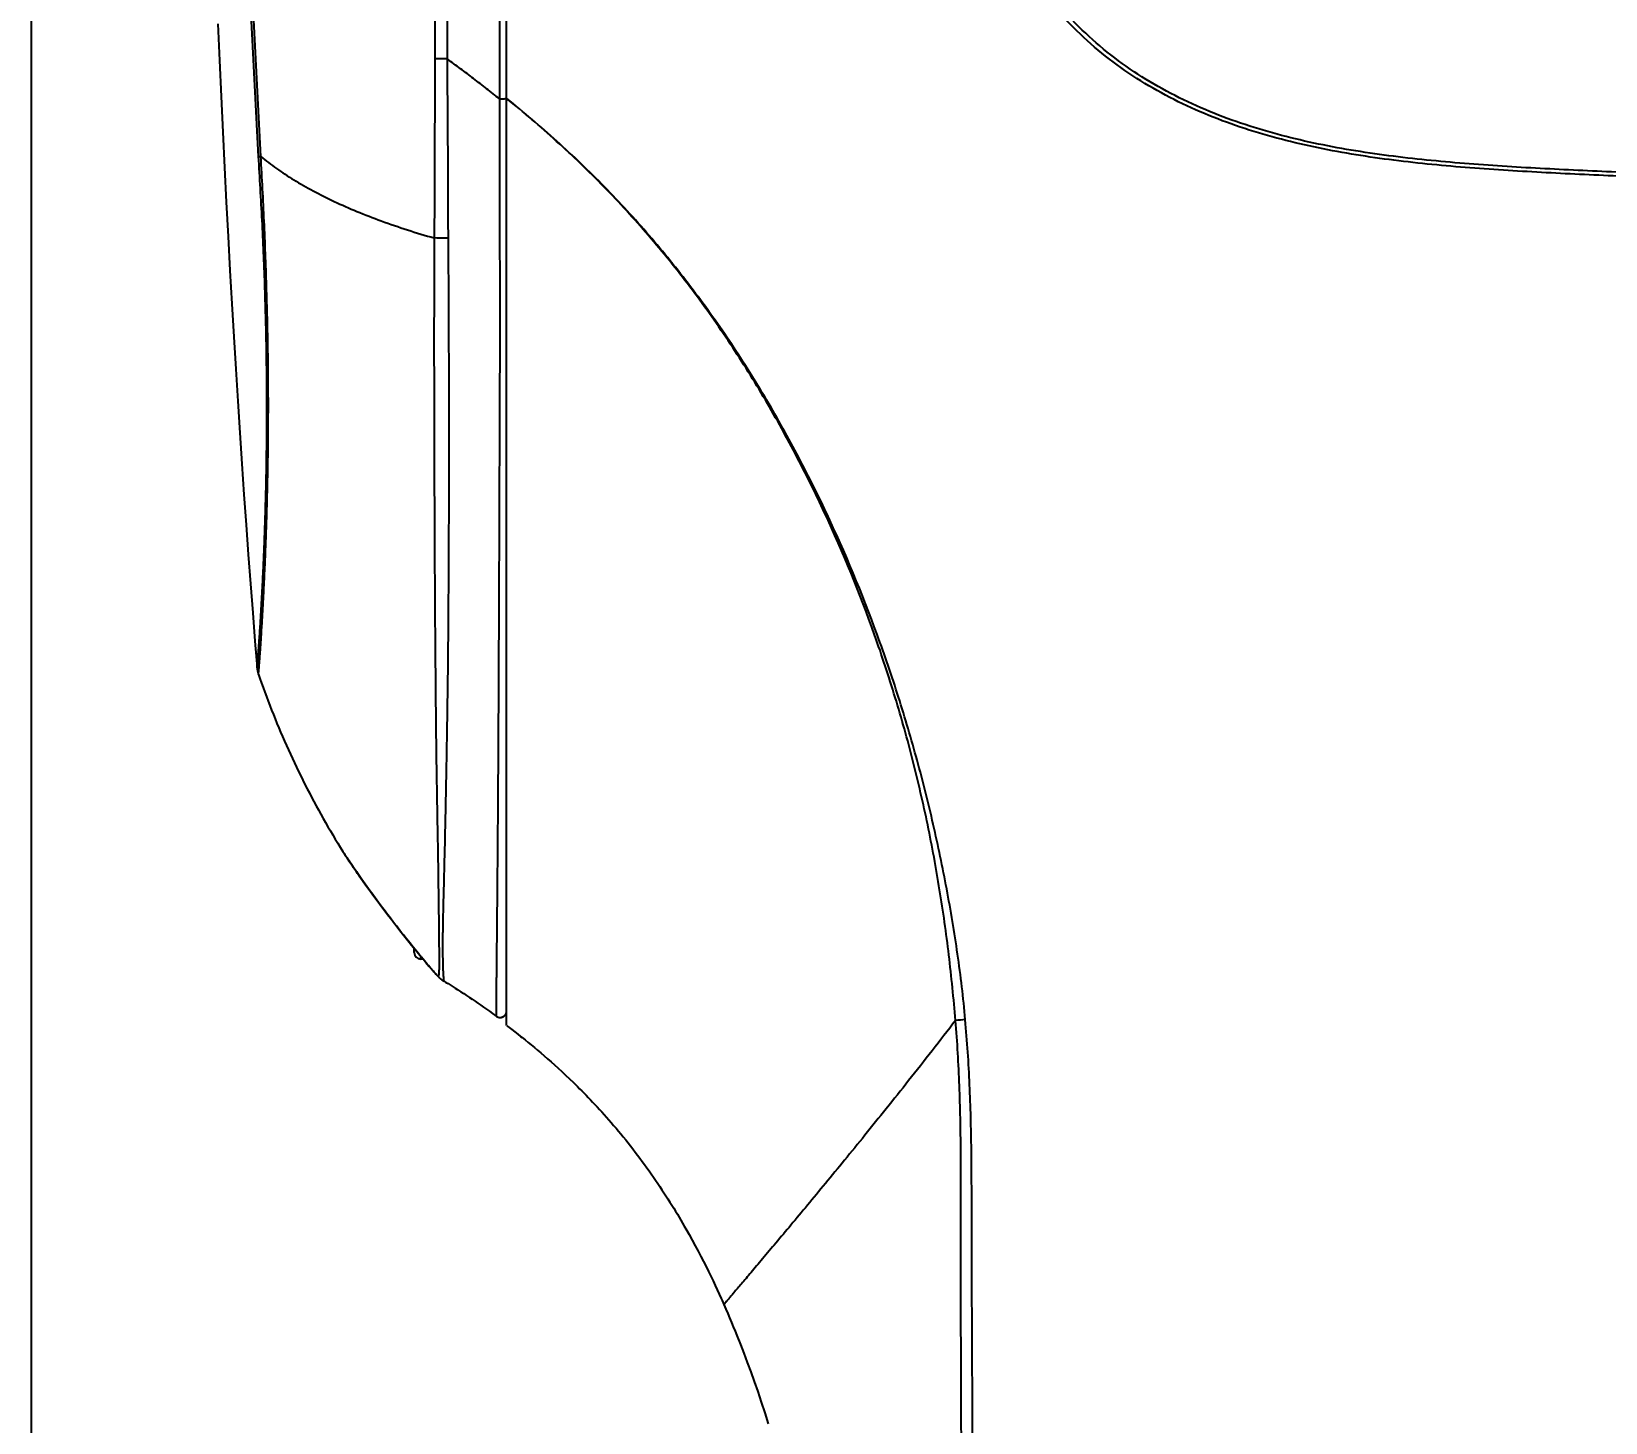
# Model space of a CAD drawing. Header units: millimetres. Extents: x 5828 to 6704, y 123 to 421.
# Drawn here: x 6445.54 to 6451.51, y 259.56 to 264.83 of the extents above; entities that cross this region are included whole.
import ezdxf

# ---------------------------------------------------------------- set-up
doc = ezdxf.new("R2010")
doc.units = ezdxf.units.MM
doc.layers.add('外形图', color=7, linetype='Continuous')
doc.layers.add('尺寸标注', color=7, linetype='Continuous')
doc.styles.add('微软雅黑', font='msyh.ttc', dxfattribs={"height": 1.5})
doc.dimstyles.new('尺寸标注_1_20比例', dxfattribs={"dimtxt": 1.5, "dimasz": 1.25, "dimexe": 0.5, "dimexo": 0.4, "dimgap": 0.5, "dimtad": 1, "dimdec": 1, "dimlfac": 20, "dimdsep": 46, "dimtxsty": '微软雅黑', "dimcen": 0.09, "dimadec": 0, "dimazin": 0, "dimtp": 0.01, "dimtm": 0.01, "dimtfac": 1, "dimtdec": 1, "dimtofl": 0, "dimtmove": 0, "dimatfit": 3, "dimfxl": 1, "dimtolj": 1, "dimarcsym": 0})

# ---------------------------------------------------------------- blocks, each defined once
blk = doc.blocks.new('*D1095')
at = {"layer": 'Defpoints', "color": 0}
for p in [(6458.6099, 287.4405), (6445.5413, 244.9578), (6458.6099, 244.9009)]:
    blk.add_point(p, dxfattribs=at)
at = {"layer": '尺寸标注', "color": 0, "lineweight": -2}
for p, q in [((6445.5413, 245.3578), (6445.5413, 287.9405)), ((6458.6099, 245.3009), (6458.6099, 287.9405)), ((6446.7913, 287.4405), (6457.3599, 287.4405))]:
    blk.add_line(p, q, dxfattribs=at)
at = {"layer": '尺寸标注', "color": 0}
for points in [[(6446.7913, 287.6488), (6446.7913, 287.2322), (6445.5413, 287.4405)], [(6457.3599, 287.2322), (6457.3599, 287.6488), (6458.6099, 287.4405)]]:
    blk.add_solid(points, dxfattribs=at)
at = {"layer": '尺寸标注', "color": 0, "insert": (6451.8537, 288.7121), "char_height": 1.5, "attachment_point": 5, "style": '微软雅黑'}
blk.add_mtext('\\A1;{\\fAlibaba PuHuiTi 3.0 55 Regular|b0|i0|c134|p18;260}', dxfattribs=at)

msp = doc.modelspace()

# ---------------------------------------------------------------- linework, layer by layer
at = {"layer": '外形图', "linetype": 'ByBlock'}
for p, q in [((6447.3416, 261.0672), (6447.3416, 276.4787)), ((6446.3962, 262.4224), (6446.3963, 262.4218)), ((6446.3963, 262.4218), (6446.3963, 262.4211)), ((6446.3963, 262.4211), (6446.3964, 262.4205)), ((6446.3964, 262.4205), (6446.3965, 262.4198)), ((6446.3965, 262.4198), (6446.3966, 262.4191)), ((6446.3966, 262.4191), (6446.3967, 262.4184)), ((6446.3967, 262.4184), (6446.3968, 262.4176)), ((6446.3968, 262.4176), (6446.3969, 262.4168)), ((6446.3969, 262.4168), (6446.397, 262.4159)), ((6446.7271, 261.7176), (6446.7286, 261.7153)), ((6446.7286, 261.7153), (6446.7309, 261.7118)), ((6446.7309, 261.7118), (6446.7334, 261.708)), ((6446.7334, 261.708), (6446.7368, 261.7027)), ((6446.7368, 261.7027), (6446.7415, 261.6957)), ((6446.7415, 261.6957), (6446.7477, 261.6865)), ((6446.7477, 261.6865), (6446.7546, 261.6763)), ((6446.7546, 261.6763), (6446.7623, 261.665)), ((6446.7623, 261.665), (6446.7723, 261.6506)), ((6446.7723, 261.6506), (6446.7833, 261.6347)), ((6446.7833, 261.6347), (6446.7955, 261.6175)), ((6446.7955, 261.6175), (6446.807, 261.6013)), ((6446.807, 261.6013), (6446.8193, 261.5842)), ((6446.8193, 261.5842), (6446.8324, 261.5662)), ((6446.8324, 261.5662), (6446.8463, 261.5473)), ((6446.8463, 261.5473), (6446.8607, 261.5279)), ((6446.8607, 261.5279), (6446.8755, 261.508)), ((6446.8755, 261.508), (6446.8908, 261.4878)), ((6446.8908, 261.4878), (6446.9062, 261.4677)), ((6446.9062, 261.4677), (6446.9217, 261.4476)), ((6446.9217, 261.4476), (6446.9371, 261.4279)), ((6446.9371, 261.4279), (6446.9522, 261.4087)), ((6446.9522, 261.4087), (6446.9669, 261.3902)), ((6446.9669, 261.3902), (6446.9811, 261.3726)), ((6446.9811, 261.3726), (6446.9945, 261.3561)), ((6446.9916, 261.3443), (6446.9916, 261.3596)), ((6446.9945, 261.3561), (6447.0072, 261.3406)), ((6447.0072, 261.3406), (6447.019, 261.3264)), ((6447.0166, 261.3193), (6447.0166, 261.3292)), ((6447.0249, 261.3193), (6447.0166, 261.3193)), ((6447.019, 261.3264), (6447.0298, 261.3134)), ((6447.0298, 261.3134), (6447.0397, 261.3017)), ((6447.0397, 261.3017), (6447.0487, 261.2912)), ((6447.0487, 261.2912), (6447.0556, 261.2832)), ((6447.0556, 261.2832), (6447.0618, 261.2761)), ((6447.0618, 261.2761), (6447.0664, 261.2708)), ((6447.0664, 261.2708), (6447.0706, 261.266)), ((6447.0706, 261.266), (6447.0737, 261.2626)), ((6447.0737, 261.2626), (6447.0765, 261.2595)), ((6447.0765, 261.2595), (6447.0817, 261.2538)), ((6447.1043, 261.2354), (6447.1116, 261.231)), ((6447.1116, 261.231), (6447.1195, 261.2263)), ((6447.1195, 261.2263), (6447.1272, 261.2215)), ((6447.1272, 261.2215), (6447.1349, 261.2167)), ((6447.1349, 261.2167), (6447.1462, 261.2097)), ((6447.1462, 261.2097), (6447.1573, 261.2026)), ((6447.1573, 261.2026), (6447.1683, 261.1955)), ((6447.1683, 261.1955), (6447.1791, 261.1885)), ((6447.1791, 261.1885), (6447.1899, 261.1813)), ((6447.1899, 261.1813), (6447.2006, 261.1742)), ((6447.2006, 261.1742), (6447.2113, 261.167)), ((6447.2113, 261.167), (6447.222, 261.1597)), ((6447.222, 261.1597), (6447.2327, 261.1523)), ((6447.2327, 261.1523), (6447.2435, 261.1448)), ((6447.2435, 261.1448), (6447.2544, 261.1371)), ((6447.2544, 261.1371), (6447.2654, 261.1293)), ((6447.2654, 261.1293), (6447.2765, 261.1214)), ((6447.2765, 261.1214), (6447.2878, 261.1132)), ((6447.2878, 261.1132), (6447.3018, 261.103)), ((6447.3418, 261.0669), (6447.3509, 261.0601)), ((6447.3509, 261.0601), (6447.3616, 261.0519)), ((6447.3616, 261.0519), (6447.3725, 261.0435)), ((6447.3725, 261.0435), (6447.3835, 261.035)), ((6447.4003, 261.0218), (6447.4117, 261.0128)), ((6447.4117, 261.0128), (6447.4232, 261.0035)), ((6447.4232, 261.0035), (6447.4349, 260.9939)), ((6447.4349, 260.9939), (6447.4468, 260.9841)), ((6447.4468, 260.9841), (6447.4589, 260.974)), ((6447.4589, 260.974), (6447.4713, 260.9636)), ((6447.4713, 260.9636), (6447.4839, 260.9528)), ((6447.4839, 260.9528), (6447.4967, 260.9417)), ((6447.4967, 260.9417), (6447.5098, 260.9301)), ((6447.5098, 260.9301), (6447.5232, 260.9182)), ((6447.5232, 260.9182), (6447.5369, 260.9058)), ((6447.5369, 260.9058), (6447.5509, 260.893)), ((6447.5509, 260.893), (6447.5652, 260.8796)), ((6447.5652, 260.8796), (6447.5799, 260.8656)), ((6448.0211, 260.297), (6448.0332, 260.2754)), ((6448.0332, 260.2754), (6448.045, 260.2542)), ((6448.045, 260.2542), (6448.0562, 260.2333)), ((6448.0562, 260.2333), (6448.0671, 260.2129)), ((6448.0671, 260.2129), (6448.0775, 260.193)), ((6448.0775, 260.193), (6448.0875, 260.1734)), ((6448.0875, 260.1734), (6448.0972, 260.1543)), ((6448.0972, 260.1543), (6448.1064, 260.1357)), ((6448.1064, 260.1357), (6448.1153, 260.1174)), ((6448.1153, 260.1174), (6448.1238, 260.0997)), ((6448.1238, 260.0997), (6448.132, 260.0824)), ((6448.132, 260.0824), (6448.1398, 260.0655)), ((6448.1398, 260.0655), (6448.1473, 260.0492)), ((6448.158, 260.0254), (6448.1647, 260.0104)), ((6448.2141, 259.8929), (6448.2273, 259.8595)), ((6448.2273, 259.8595), (6448.2403, 259.8257)), ((6448.2403, 259.8257), (6448.2534, 259.7912)), ((6448.2534, 259.7912), (6448.2664, 259.7556)), ((6448.2664, 259.7556), (6448.2796, 259.7187)), ((6448.2796, 259.7187), (6448.2929, 259.6805)), ((6448.2929, 259.6805), (6448.3062, 259.6409)), ((6448.3062, 259.6409), (6448.3197, 259.6)), ((6448.3197, 259.6), (6448.3331, 259.558))]:
    msp.add_line(p, q, dxfattribs=at)
for points in [[(6446.247, 264.8638), (6446.2532, 264.7248), (6446.2596, 264.5877), (6446.266, 264.4523), (6446.2727, 264.3187), (6446.2795, 264.187), (6446.2864, 264.057), (6446.2934, 263.9287), (6446.3006, 263.8023), (6446.308, 263.6776), (6446.3154, 263.5547), (6446.323, 263.4335), (6446.3307, 263.314), (6446.3386, 263.1962), (6446.3465, 263.08), (6446.3546, 262.9654), (6446.3628, 262.8525), (6446.3711, 262.7413), (6446.3795, 262.6317), (6446.388, 262.5237), (6446.3962, 262.4224)], [(6446.397, 262.4159), (6446.3971, 262.4155), (6446.3971, 262.415), (6446.3972, 262.4145), (6446.3973, 262.4141), (6446.3974, 262.4136), (6446.3975, 262.413), (6446.3976, 262.4125), (6446.3977, 262.412), (6446.3978, 262.4114), (6446.3979, 262.4108), (6446.398, 262.4102), (6446.3982, 262.4096), (6446.3983, 262.4089), (6446.3985, 262.4082), (6446.3986, 262.4075), (6446.3988, 262.4068), (6446.399, 262.4061), (6446.3992, 262.4053), (6446.3994, 262.4045), (6446.3996, 262.4036), (6446.3999, 262.4028), (6446.4001, 262.4019), (6446.4004, 262.401), (6446.4007, 262.4), (6446.401, 262.399), (6446.4013, 262.3983)], [(6446.4013, 262.3983), (6446.4069, 262.382), (6446.4129, 262.3649), (6446.419, 262.3479), (6446.4252, 262.3308), (6446.4315, 262.3138), (6446.4379, 262.2968), (6446.4444, 262.2799), (6446.451, 262.263), (6446.4577, 262.2461), (6446.4645, 262.2293), (6446.4714, 262.2124), (6446.4784, 262.1957), (6446.4854, 262.1789), (6446.4926, 262.1622), (6446.4998, 262.1456), (6446.5072, 262.1289), (6446.5147, 262.1123), (6446.5222, 262.0958), (6446.5298, 262.0793), (6446.5376, 262.0628), (6446.5454, 262.0464), (6446.5533, 262.03), (6446.5613, 262.0136), (6446.5694, 261.9973), (6446.5776, 261.9811), (6446.5859, 261.9648), (6446.5943, 261.9487), (6446.6027, 261.9325), (6446.6113, 261.9165), (6446.6199, 261.9004), (6446.6287, 261.8845), (6446.6375, 261.8685), (6446.6464, 261.8526), (6446.6555, 261.8368), (6446.6646, 261.821), (6446.6737, 261.8053), (6446.683, 261.7896), (6446.6924, 261.7739), (6446.7018, 261.7583), (6446.7114, 261.7428), (6446.721, 261.7273), (6446.7271, 261.7176)], [(6447.0817, 261.2538), (6447.0823, 261.2531), (6447.0831, 261.2523), (6447.0838, 261.2516), (6447.0846, 261.2508), (6447.0853, 261.25), (6447.0861, 261.2493), (6447.0869, 261.2485), (6447.0878, 261.2477), (6447.0886, 261.247), (6447.0894, 261.2462), (6447.0903, 261.2455), (6447.0912, 261.2447), (6447.0921, 261.244), (6447.093, 261.2432), (6447.094, 261.2425), (6447.0949, 261.2417), (6447.0959, 261.241), (6447.0969, 261.2403), (6447.0979, 261.2396), (6447.0989, 261.2388), (6447.1, 261.2381), (6447.101, 261.2375), (6447.1021, 261.2368), (6447.1032, 261.2361), (6447.1043, 261.2354)], [(6447.3019, 261.1029), (6447.3023, 261.1026), (6447.3027, 261.1024), (6447.3031, 261.1021), (6447.3035, 261.1019), (6447.3039, 261.1016), (6447.3043, 261.1014), (6447.3047, 261.1012), (6447.3051, 261.1009), (6447.3055, 261.1007), (6447.306, 261.1005), (6447.3064, 261.1003), (6447.3068, 261.1001), (6447.3072, 261.1), (6447.3077, 261.0998), (6447.3081, 261.0996), (6447.3086, 261.0995), (6447.309, 261.0993), (6447.3095, 261.0992), (6447.3099, 261.099), (6447.3104, 261.0989), (6447.3108, 261.0988), (6447.3113, 261.0987), (6447.3117, 261.0986), (6447.3122, 261.0985), (6447.3127, 261.0984), (6447.3131, 261.0984), (6447.3136, 261.0983), (6447.3141, 261.0983), (6447.3145, 261.0982), (6447.315, 261.0982), (6447.3155, 261.0981), (6447.3159, 261.0981), (6447.3164, 261.0981), (6447.3169, 261.0981), (6447.3174, 261.0981), (6447.3178, 261.0981), (6447.3183, 261.0982), (6447.3188, 261.0982), (6447.3192, 261.0983), (6447.3197, 261.0983), (6447.3202, 261.0984), (6447.3206, 261.0984), (6447.3211, 261.0985), (6447.3216, 261.0986), (6447.322, 261.0987), (6447.3225, 261.0988), (6447.3229, 261.0989), (6447.3234, 261.099), (6447.3238, 261.0992), (6447.3243, 261.0993), (6447.3247, 261.0995), (6447.3252, 261.0996), (6447.3256, 261.0998), (6447.326, 261.1), (6447.3265, 261.1001), (6447.3269, 261.1003), (6447.3273, 261.1005), (6447.3278, 261.1007), (6447.3282, 261.1009), (6447.3286, 261.1012), (6447.329, 261.1014), (6447.3294, 261.1016), (6447.3298, 261.1019), (6447.3302, 261.1021), (6447.3306, 261.1024), (6447.331, 261.1026), (6447.3314, 261.1029), (6447.3318, 261.1032), (6447.3321, 261.1035), (6447.3325, 261.1038), (6447.3329, 261.1041), (6447.3332, 261.1044), (6447.3336, 261.1047), (6447.3339, 261.105), (6447.3342, 261.1054), (6447.3346, 261.1057), (6447.3349, 261.106), (6447.3352, 261.1064), (6447.3355, 261.1067), (6447.3358, 261.1071), (6447.3361, 261.1075), (6447.3364, 261.1078), (6447.3367, 261.1082), (6447.337, 261.1086), (6447.3373, 261.109), (6447.3375, 261.1094), (6447.3378, 261.1097), (6447.338, 261.1101), (6447.3383, 261.1106), (6447.3385, 261.111), (6447.3387, 261.1114), (6447.3389, 261.1118), (6447.3391, 261.1122), (6447.3393, 261.1126), (6447.3395, 261.1131), (6447.3397, 261.1135), (6447.3399, 261.1139), (6447.3401, 261.1144), (6447.3402, 261.1148), (6447.3404, 261.1153), (6447.3405, 261.1157), (6447.3407, 261.1162), (6447.3408, 261.1166), (6447.3409, 261.1171), (6447.341, 261.1175), (6447.3411, 261.118), (6447.3412, 261.1184), (6447.3413, 261.1189), (6447.3414, 261.1194), (6447.3414, 261.1198), (6447.3415, 261.1203), (6447.3415, 261.1208), (6447.3416, 261.1212), (6447.3416, 261.1217), (6447.3416, 261.1222), (6447.3416, 261.1226), (6447.3416, 261.1231)], [(6447.3835, 261.035), (6447.3947, 261.0263), (6447.4003, 261.0218)], [(6447.5799, 260.8656), (6447.595, 260.8511), (6447.6026, 260.8436), (6447.6104, 260.836), (6447.6183, 260.8282), (6447.6262, 260.8202), (6447.6343, 260.812), (6447.6425, 260.8037), (6447.6507, 260.7952), (6447.659, 260.7865), (6447.6675, 260.7776), (6447.676, 260.7685), (6447.6846, 260.7592), (6447.6933, 260.7498), (6447.7021, 260.7401), (6447.7109, 260.7303), (6447.7199, 260.7203), (6447.7288, 260.7101), (6447.7379, 260.6997), (6447.7469, 260.6892), (6447.7561, 260.6785), (6447.7652, 260.6676), (6447.7743, 260.6566), (6447.7834, 260.6455), (6447.7926, 260.6342), (6447.8017, 260.6228), (6447.8107, 260.6113), (6447.8198, 260.5998), (6447.8288, 260.5881), (6447.8377, 260.5764), (6447.8465, 260.5646), (6447.8553, 260.5527), (6447.864, 260.5408), (6447.8726, 260.5289), (6447.8812, 260.517), (6447.8896, 260.5051), (6447.8979, 260.4931), (6447.9061, 260.4812), (6447.9142, 260.4693), (6447.9222, 260.4574), (6447.93, 260.4456), (6447.9378, 260.4338), (6447.9454, 260.422), (6447.9529, 260.4103), (6447.9603, 260.3986), (6447.9675, 260.387), (6447.9746, 260.3755), (6447.9816, 260.364), (6447.9885, 260.3526), (6447.9953, 260.3413), (6448.0019, 260.3301), (6448.0084, 260.319), (6448.0148, 260.3079), (6448.0211, 260.297)], [(6448.1473, 260.0492), (6448.1545, 260.0332), (6448.158, 260.0254)], [(6448.1648, 260.0103), (6448.1721, 259.9934), (6448.1795, 259.9764), (6448.1866, 259.9596), (6448.1936, 259.9429), (6448.2005, 259.9262), (6448.2073, 259.9096), (6448.2141, 259.8929)]]:
    msp.add_lwpolyline(points, dxfattribs=at)
for centre, radius, start, end in [((6447.0166, 261.3443), 0.025, 180, 270), ((6449.7223, 253.8886), 7.23, 95.102, 95.3964)]:
    msp.add_arc(centre, radius, start, end, dxfattribs=at)
for points, knots in [([(6447.0689, 276.4455), (6447.0689, 276.4259), (6447.0689, 276.3683), (6447.0688, 276.2849), (6447.0684, 276.1909), (6447.0679, 276.0625), (6447.0674, 275.9178), (6447.0672, 275.7573), (6447.067, 275.5678), (6447.0667, 275.307), (6447.0662, 274.9689), (6447.0661, 274.6678), (6447.0665, 274.4139), (6447.0669, 274.2157), (6447.0672, 274.0136), (6447.0669, 273.8432), (6447.0665, 273.7057), (6447.066, 273.5671), (6447.0657, 273.4282), (6447.066, 273.2893), (6447.0665, 273.1851), (6447.067, 273.0811), (6447.0671, 272.9432), (6447.0663, 272.8059), (6447.0667, 272.6689), (6447.0675, 272.5665), (6447.0684, 272.4641), (6447.0689, 272.3617), (6447.0689, 272.2593), (6447.0683, 272.1227), (6447.0674, 271.9861), (6447.067, 271.8495), (6447.0671, 271.713), (6447.0676, 271.5764), (6447.068, 271.4398), (6447.0683, 271.3031), (6447.0682, 271.1323), (6447.0678, 270.9272), (6447.0674, 270.7221), (6447.0673, 270.4485), (6447.0679, 270.1749), (6447.0685, 269.901), (6447.0689, 269.627), (6447.0691, 269.3528), (6447.0691, 269.0785), (6447.0692, 268.8039), (6447.0694, 268.4605), (6447.0697, 268.0479), (6447.0697, 267.635), (6447.0693, 267.2215), (6447.0691, 266.8767), (6447.0691, 266.6006), (6447.0694, 266.3241), (6447.07, 265.9783), (6447.0705, 265.5629), (6447.0703, 265.1471), (6447.0698, 264.8697), (6447.0696, 264.731)], [0, 0, 0, 0, 0.005017, 0.014769, 0.021364, 0.029067, 0.04765, 0.058441, 0.070164, 0.096179, 0.125219, 0.15676, 0.173293, 0.190236, 0.207512, 0.225041, 0.233875, 0.242741, 0.26053, 0.269434, 0.278331, 0.28721, 0.296058, 0.313641, 0.322391, 0.331132, 0.339872, 0.348614, 0.357358, 0.366103, 0.383591, 0.392334, 0.401077, 0.418566, 0.427313, 0.436062, 0.453562, 0.471065, 0.488572, 0.506084, 0.541129, 0.558662, 0.576204, 0.611311, 0.628877, 0.646452, 0.681628, 0.716841, 0.752093, 0.787386, 0.82272, 0.840404, 0.858098, 0.893517, 0.928976, 0.964472, 1, 1, 1, 1]), ([(6447.1184, 276.4627), (6447.1184, 276.4552), (6447.1185, 276.4356), (6447.1187, 276.3781), (6447.119, 276.3023), (6447.1192, 276.2086), (6447.1194, 276.0806), (6447.1197, 275.8906), (6447.1206, 275.6291), (6447.1214, 275.3267), (6447.1218, 274.9889), (6447.1223, 274.6879), (6447.1229, 274.434), (6447.1233, 274.2356), (6447.1236, 274.0333), (6447.1232, 273.828), (6447.1223, 273.6206), (6447.1216, 273.4469), (6447.1216, 273.3076), (6447.1218, 273.2032), (6447.122, 273.0989), (6447.1219, 272.995), (6447.1213, 272.8915), (6447.1206, 272.7884), (6447.1205, 272.6856), (6447.1209, 272.583), (6447.1216, 272.4803), (6447.1221, 272.3777), (6447.122, 272.2751), (6447.1214, 272.1382), (6447.1204, 272.0013), (6447.1198, 271.8644), (6447.1197, 271.7275), (6447.12, 271.5906), (6447.1203, 271.4537), (6447.1205, 271.3168), (6447.1204, 271.1455), (6447.1197, 270.94), (6447.1192, 270.7345), (6447.119, 270.5289), (6447.1191, 270.3232), (6447.1194, 270.0488), (6447.1197, 269.7055), (6447.1195, 269.2933), (6447.1191, 268.8808), (6447.1188, 268.4678), (6447.1185, 268.0544), (6447.1179, 267.6405), (6447.1169, 267.2262), (6447.1162, 266.8806), (6447.1159, 266.6038), (6447.1158, 266.3268), (6447.1161, 265.9801), (6447.1165, 265.5638), (6447.1164, 265.147), (6447.1163, 264.869), (6447.1163, 264.7299)], [0, 0, 0, 0, 0.001908, 0.00501, 0.014723, 0.021288, 0.028955, 0.047455, 0.06988, 0.09581, 0.124774, 0.156259, 0.172773, 0.189703, 0.206972, 0.2245, 0.242204, 0.260003, 0.268914, 0.277819, 0.286708, 0.295567, 0.304389, 0.313173, 0.32193, 0.330677, 0.339421, 0.348168, 0.356918, 0.365669, 0.38317, 0.391919, 0.400668, 0.418169, 0.426922, 0.435676, 0.453188, 0.470704, 0.488224, 0.505748, 0.523279, 0.540816, 0.575915, 0.611044, 0.646207, 0.681405, 0.716641, 0.751915, 0.78723, 0.822588, 0.840283, 0.857989, 0.893434, 0.928919, 0.964443, 1, 1, 1, 1]), ([(6447.315, 276.476), (6447.315, 276.456), (6447.315, 276.3971), (6447.3151, 276.2814), (6447.3151, 276.1119), (6447.3152, 275.7884), (6447.3152, 275.2811), (6447.3153, 274.5766), (6447.3153, 273.9242), (6447.3153, 273.4419), (6447.3153, 273.1605), (6447.3153, 272.8809), (6447.3152, 272.5332), (6447.3152, 272.117), (6447.3152, 271.7011), (6447.3151, 271.1462), (6447.315, 270.4521), (6447.3149, 269.3391), (6447.3148, 267.9437), (6447.3146, 266.2637), (6447.3146, 265.1411), (6447.3146, 264.5786)], [0, 0, 0, 0, 0.005054, 0.014844, 0.029176, 0.047796, 0.096414, 0.157092, 0.22544, 0.260921, 0.278704, 0.2964, 0.331428, 0.36638, 0.401334, 0.436301, 0.506289, 0.576374, 0.716945, 0.858146, 1, 1, 1, 1]), ([(6446.4018, 264.3605), (6446.3869, 264.6213), (6446.3673, 265.0126), (6446.3459, 265.5344), (6446.3274, 266.0557), (6446.3093, 266.7067), (6446.2955, 267.487), (6446.2901, 268.1362), (6446.2892, 268.6548), (6446.2904, 269.172), (6446.2949, 269.6885), (6446.3035, 270.2041), (6446.312, 270.5897), (6446.3226, 270.9746), (6446.3331, 271.2949), (6446.3428, 271.5507), (6446.3507, 271.7422), (6446.3594, 271.9334), (6446.3685, 272.1244), (6446.3781, 272.3154), (6446.3867, 272.4743), (6446.3941, 272.6012), (6446.3999, 272.6962), (6446.4059, 272.7912), (6446.4118, 272.8866), (6446.4172, 272.9826), (6446.4219, 273.0793), (6446.4258, 273.1766), (6446.4301, 273.307), (6446.4337, 273.47), (6446.4354, 273.6647), (6446.4343, 273.8572), (6446.4295, 274.1048), (6446.4207, 274.3443), (6446.4085, 274.5739), (6446.3985, 274.733), (6446.3879, 274.8814), (6446.3771, 275.0181), (6446.3665, 275.1422), (6446.3566, 275.2527), (6446.3489, 275.336), (6446.3434, 275.3952), (6446.3398, 275.4338), (6446.3365, 275.4684), (6446.3337, 275.499), (6446.3313, 275.5255), (6446.3293, 275.5479), (6446.3279, 275.5662), (6446.327, 275.5788), (6446.3265, 275.5867), (6446.3263, 275.5911), (6446.3262, 275.5945), (6446.3263, 275.5963), (6446.3263, 275.5971)], [0, 0, 0, 0, 0.069696, 0.104517, 0.139319, 0.20885, 0.278253, 0.3475, 0.382064, 0.416588, 0.485494, 0.519856, 0.554152, 0.588391, 0.622576, 0.63964, 0.656677, 0.673692, 0.6907, 0.707709, 0.724694, 0.733164, 0.74162, 0.750078, 0.758566, 0.767114, 0.775727, 0.784393, 0.793093, 0.810525, 0.827889, 0.845047, 0.86186, 0.893954, 0.908994, 0.923201, 0.936467, 0.948691, 0.95979, 0.969685, 0.978296, 0.982095, 0.985544, 0.988638, 0.991373, 0.993743, 0.995744, 0.997373, 0.998626, 0.999112, 0.999502, 0.999799, 1, 1, 1, 1]), ([(6446.4104, 264.3603), (6446.396, 264.6231), (6446.3771, 265.0175), (6446.3563, 265.5433), (6446.3382, 266.0686), (6446.3205, 266.7247), (6446.3067, 267.5111), (6446.3012, 268.1654), (6446.3001, 268.6881), (6446.3012, 269.2095), (6446.3055, 269.7301), (6446.314, 270.2498), (6446.3224, 270.6386), (6446.3312, 270.9621), (6446.3393, 271.2205), (6446.346, 271.4141), (6446.3533, 271.6073), (6446.3613, 271.8003), (6446.37, 271.9931), (6446.3791, 272.1858), (6446.3887, 272.3783), (6446.3974, 272.5385), (6446.405, 272.6664), (6446.4109, 272.7622), (6446.4167, 272.8584), (6446.422, 272.9551), (6446.4268, 273.0524), (6446.4321, 273.1833), (6446.437, 273.3476), (6446.4404, 273.5445), (6446.4413, 273.8032), (6446.4372, 274.0572), (6446.429, 274.3045), (6446.4213, 274.4803), (6446.4125, 274.6477), (6446.4028, 274.8055), (6446.3927, 274.9523), (6446.3825, 275.0871), (6446.3727, 275.209), (6446.3649, 275.302), (6446.3591, 275.3692), (6446.3552, 275.414), (6446.3517, 275.4549), (6446.3485, 275.4917), (6446.3456, 275.5246), (6446.3432, 275.5533), (6446.3415, 275.5746), (6446.3404, 275.5895), (6446.3397, 275.5992), (6446.3391, 275.6078), (6446.3386, 275.6153), (6446.3382, 275.6217), (6446.338, 275.6271), (6446.3378, 275.6314), (6446.3378, 275.6344), (6446.3378, 275.6362), (6446.3379, 275.6371), (6446.338, 275.6378), (6446.3381, 275.6381), (6446.3381, 275.6382)], [0, 0, 0, 0, 0.069978, 0.104941, 0.139884, 0.209701, 0.279394, 0.348935, 0.383648, 0.418322, 0.48753, 0.522043, 0.556491, 0.590884, 0.608062, 0.625223, 0.642362, 0.659474, 0.676569, 0.693662, 0.710752, 0.727802, 0.736305, 0.744805, 0.753328, 0.761905, 0.770545, 0.779242, 0.796725, 0.814222, 0.831604, 0.865483, 0.881735, 0.897369, 0.912265, 0.926304, 0.939376, 0.951384, 0.962243, 0.97187, 0.976195, 0.980181, 0.983819, 0.9871, 0.99002, 0.992573, 0.994756, 0.995706, 0.996563, 0.997326, 0.997994, 0.998566, 0.999044, 0.999426, 0.999713, 0.99982, 0.999903, 0.999963, 1, 1, 1, 1]), ([(6453.5766, 264.2109), (6453.4802, 264.2143), (6453.2873, 264.221), (6452.998, 264.2307), (6452.7086, 264.2405), (6452.4193, 264.2509), (6452.1301, 264.2621), (6451.889, 264.2718), (6451.6962, 264.2798), (6451.5516, 264.286), (6451.407, 264.2926), (6451.2624, 264.2998), (6451.1179, 264.3083), (6450.9735, 264.3185), (6450.8293, 264.3314), (6450.6376, 264.3532), (6450.4469, 264.3842), (6450.2591, 264.4289), (6450.1203, 264.4705), (6449.9846, 264.5212), (6449.8532, 264.5823), (6449.7277, 264.6547), (6449.6096, 264.7388), (6449.5007, 264.8345), (6449.4021, 264.9407), (6449.3145, 265.056), (6449.238, 265.1789), (6449.1722, 265.3078), (6449.1163, 265.4411), (6449.0687, 265.5775), (6449.0281, 265.716), (6448.9931, 265.856), (6448.9626, 265.9969), (6448.9363, 266.1386), (6448.9061, 266.3283), (6448.8771, 266.5664), (6448.8536, 266.8531), (6448.841, 267.0923), (6448.8341, 267.2837), (6448.8303, 267.4272), (6448.8279, 267.5706), (6448.8269, 267.714), (6448.827, 267.8573), (6448.8275, 267.9767), (6448.8279, 268.0722), (6448.8283, 268.1438), (6448.8291, 268.2154), (6448.8303, 268.287), (6448.8315, 268.3585), (6448.8323, 268.4301), (6448.8324, 268.4897), (6448.8327, 268.5374), (6448.8332, 268.5731), (6448.834, 268.6089), (6448.8346, 268.6446), (6448.8348, 268.6803), (6448.8342, 268.7161), (6448.8325, 268.7518), (6448.83, 268.7875), (6448.827, 268.8231), (6448.824, 268.8587), (6448.8214, 268.8944), (6448.8185, 268.9419), (6448.8164, 268.9895), (6448.8144, 269.0371), (6448.8124, 269.0847), (6448.8099, 269.1442), (6448.8073, 269.2155), (6448.8053, 269.2869), (6448.8038, 269.3583), (6448.8024, 269.4534), (6448.8014, 269.5486), (6448.8009, 269.6437), (6448.8008, 269.6913), (6448.8008, 269.715)], [0, 0, 0, 0, 0.031385, 0.062769, 0.094154, 0.125538, 0.156921, 0.188305, 0.203997, 0.219688, 0.23538, 0.251071, 0.266763, 0.282454, 0.298146, 0.313838, 0.345215, 0.360908, 0.3766, 0.392292, 0.407984, 0.423674, 0.439363, 0.455049, 0.470732, 0.486411, 0.502084, 0.517751, 0.53341, 0.549063, 0.564708, 0.580346, 0.595977, 0.6116, 0.627215, 0.658423, 0.689602, 0.720754, 0.736319, 0.751878, 0.76743, 0.782976, 0.798514, 0.814047, 0.82181, 0.829572, 0.837333, 0.845092, 0.852849, 0.860605, 0.868359, 0.872236, 0.876112, 0.879988, 0.883864, 0.887739, 0.891614, 0.89549, 0.899366, 0.903242, 0.907117, 0.910992, 0.914867, 0.922614, 0.926487, 0.930359, 0.938103, 0.945846, 0.953586, 0.961325, 0.969063, 0.984534, 0.992268, 1, 1, 1, 1]), ([(6453.5766, 264.2263), (6453.4808, 264.2297), (6453.289, 264.2363), (6453.0013, 264.2458), (6452.7136, 264.2555), (6452.4259, 264.2658), (6452.1383, 264.2768), (6451.8507, 264.2883), (6451.611, 264.2983), (6451.4193, 264.3069), (6451.2756, 264.314), (6451.1319, 264.3222), (6450.9883, 264.3322), (6450.8449, 264.3446), (6450.6542, 264.3657), (6450.4171, 264.4033), (6450.1843, 264.4632), (6450.004, 264.5293), (6449.873, 264.5892), (6449.7476, 264.6603), (6449.6297, 264.7432), (6449.521, 264.8378), (6449.4226, 264.9431), (6449.3354, 265.0578), (6449.2593, 265.18), (6449.1941, 265.3083), (6449.1387, 265.441), (6449.0918, 265.5768), (6449.0517, 265.7147), (6449.0171, 265.8541), (6448.9871, 265.9943), (6448.9611, 266.1354), (6448.9313, 266.3241), (6448.9026, 266.5611), (6448.8794, 266.8463), (6448.8669, 267.0843), (6448.86, 267.2747), (6448.8562, 267.4174), (6448.8538, 267.5601), (6448.8526, 267.7028), (6448.8528, 267.8454), (6448.8532, 267.9641), (6448.8536, 268.0591), (6448.854, 268.1304), (6448.8548, 268.2016), (6448.8558, 268.2727), (6448.8571, 268.3439), (6448.8578, 268.4032), (6448.8581, 268.4506), (6448.8582, 268.4862), (6448.8584, 268.5218), (6448.8588, 268.5573), (6448.8594, 268.5929), (6448.8604, 268.6403), (6448.8609, 268.6877), (6448.8595, 268.7351), (6448.8568, 268.7824), (6448.8527, 268.8296), (6448.8488, 268.8769), (6448.8455, 268.9241), (6448.8432, 268.9715), (6448.8412, 269.0188), (6448.8393, 269.0661), (6448.8367, 269.1253), (6448.8339, 269.1962), (6448.8317, 269.2672), (6448.8301, 269.3382), (6448.829, 269.4091), (6448.8281, 269.4801), (6448.8274, 269.551), (6448.8268, 269.622), (6448.8267, 269.6692), (6448.8267, 269.6929)], [0, 0, 0, 0, 0.031378, 0.062756, 0.094134, 0.125512, 0.156889, 0.188266, 0.219643, 0.235331, 0.251019, 0.266707, 0.282396, 0.298084, 0.313773, 0.345144, 0.376509, 0.392198, 0.407886, 0.423573, 0.439259, 0.454943, 0.470624, 0.486302, 0.501976, 0.517646, 0.533309, 0.548967, 0.564617, 0.580261, 0.595897, 0.611527, 0.627149, 0.65837, 0.689562, 0.720726, 0.736297, 0.751862, 0.767419, 0.782969, 0.798512, 0.814048, 0.821813, 0.829577, 0.837339, 0.845099, 0.852858, 0.860614, 0.864492, 0.86837, 0.872247, 0.876124, 0.880001, 0.883876, 0.891626, 0.895501, 0.899376, 0.907127, 0.911002, 0.914876, 0.922623, 0.926495, 0.930368, 0.938111, 0.945853, 0.953593, 0.961331, 0.969068, 0.976803, 0.984537, 0.992269, 1, 1, 1, 1]), ([(6447.0696, 264.731), (6447.0692, 264.6744), (6447.069, 264.5613), (6447.0689, 264.4198), (6447.0686, 264.3066), (6447.068, 264.1934), (6447.0675, 264.1085), (6447.0673, 264.0519)], [0, 0, 0, 0, 0.249904, 0.499897, 0.624908, 0.749926, 1, 1, 1, 1]), ([(6447.1161, 264.7301), (6447.114, 264.7301), (6447.1099, 264.7301), (6447.1019, 264.7303), (6447.0939, 264.7305), (6447.0861, 264.7308), (6447.0804, 264.7309), (6447.075, 264.731), (6447.0714, 264.7313), (6447.0696, 264.7314)], [0, 0, 0, 0, 0.132831, 0.264431, 0.521865, 0.6467, 0.768278, 0.886151, 1, 1, 1, 1]), ([(6447.1161, 264.7301), (6447.1163, 264.6735), (6447.1171, 264.5604), (6447.1181, 264.4189), (6447.1186, 264.3058), (6447.1189, 264.1926), (6447.1192, 264.1077), (6447.1196, 264.0511)], [0, 0, 0, 0, 0.249905, 0.499896, 0.624907, 0.749925, 1, 1, 1, 1]), ([(6447.3146, 264.5786), (6447.2984, 264.5916), (6447.2741, 264.6111), (6447.2413, 264.6367), (6447.2166, 264.6557), (6447.1917, 264.6745), (6447.1584, 264.6994), (6447.1332, 264.7178), (6447.1163, 264.7299)], [0, 0, 0, 0, 0.250019, 0.375022, 0.500023, 0.625023, 0.750022, 1, 1, 1, 1]), ([(6447.3143, 264.5788), (6447.3144, 264.5064), (6447.3147, 264.3616), (6447.3149, 264.1443), (6447.3152, 263.9633), (6447.3155, 263.8185), (6447.3156, 263.7279), (6447.3155, 263.6555), (6447.3153, 263.5831), (6447.3151, 263.4926), (6447.3146, 263.384), (6447.3142, 263.2754), (6447.3139, 263.1667), (6447.3134, 263.0219), (6447.3128, 262.8409), (6447.3119, 262.6236), (6447.3111, 262.4426), (6447.3104, 262.2978), (6447.3099, 262.1891), (6447.3092, 262.0805), (6447.3086, 261.9719), (6447.3079, 261.8633), (6447.3072, 261.7728), (6447.3067, 261.7004), (6447.3062, 261.6461), (6447.3058, 261.5917), (6447.3053, 261.5374), (6447.3048, 261.4831), (6447.3043, 261.4288), (6447.3039, 261.3836), (6447.3035, 261.3474), (6447.3033, 261.3202), (6447.303, 261.293), (6447.3027, 261.2659), (6447.3025, 261.2433), (6447.3023, 261.2252), (6447.3022, 261.2116), (6447.3021, 261.198), (6447.302, 261.1844), (6447.3019, 261.1709), (6447.3018, 261.1595), (6447.3017, 261.1505), (6447.3017, 261.1437), (6447.3016, 261.1369), (6447.3016, 261.1301), (6447.3016, 261.1245), (6447.3016, 261.1199), (6447.3016, 261.1165), (6447.3016, 261.1137), (6447.3016, 261.1114), (6447.3016, 261.1098), (6447.3016, 261.1081), (6447.3016, 261.1066), (6447.3017, 261.1055), (6447.3017, 261.1047), (6447.3017, 261.104), (6447.3018, 261.1034), (6447.3018, 261.1031), (6447.3018, 261.103)], [0, 0, 0, 0, 0.0625, 0.125, 0.1875, 0.21875, 0.25, 0.265625, 0.28125, 0.3125, 0.34375, 0.375, 0.40625, 0.4375, 0.5, 0.5625, 0.625, 0.65625, 0.6875, 0.71875, 0.75, 0.78125, 0.8125, 0.828125, 0.84375, 0.859375, 0.875, 0.890625, 0.90625, 0.921875, 0.929688, 0.9375, 0.945313, 0.953125, 0.960938, 0.964844, 0.96875, 0.972657, 0.976563, 0.980469, 0.984375, 0.986329, 0.988282, 0.990235, 0.992188, 0.994141, 0.995118, 0.996094, 0.997071, 0.997559, 0.998047, 0.998536, 0.999024, 0.999268, 0.999512, 0.999756, 0.999878, 1, 1, 1, 1]), ([(6447.3416, 264.5797), (6447.3416, 264.5796), (6447.3414, 264.5794), (6447.341, 264.5793), (6447.3404, 264.5791), (6447.339, 264.5788), (6447.3366, 264.5786), (6447.3332, 264.5783), (6447.3291, 264.5781), (6447.3244, 264.578), (6447.3203, 264.578), (6447.3169, 264.578), (6447.3151, 264.578), (6447.3143, 264.5779)], [0, 0, 0, 0, 0.00829, 0.024391, 0.049522, 0.083722, 0.178141, 0.30399, 0.455982, 0.627638, 0.811606, 0.905757, 1, 1, 1, 1]), ([(6449.0793, 261.09), (6449.0756, 261.1315), (6449.0669, 261.2144), (6449.0506, 261.3384), (6449.0313, 261.462), (6449.0021, 261.6262), (6448.9594, 261.8303), (6448.8986, 262.0729), (6448.828, 262.3129), (6448.7204, 262.6286), (6448.592, 262.937), (6448.4427, 263.2352), (6448.32, 263.4533), (6448.1862, 263.6647), (6448.0408, 263.8684), (6447.8836, 264.063), (6447.7142, 264.2473), (6447.5334, 264.4203), (6447.4064, 264.5284), (6447.3416, 264.581)], [0, 0, 0, 0, 0.031253, 0.062505, 0.093758, 0.125012, 0.187515, 0.250019, 0.312522, 0.375026, 0.500003, 0.562507, 0.625009, 0.68751, 0.75001, 0.812508, 0.875005, 0.937501, 1, 1, 1, 1]), ([(6449.0423, 261.0866), (6449.0389, 261.128), (6449.0313, 261.2109), (6449.013, 261.3763), (6448.984, 261.5823), (6448.9387, 261.8279), (6448.8827, 262.0712), (6448.8156, 262.3117), (6448.7115, 262.6279), (6448.5853, 262.9365), (6448.4375, 263.2348), (6448.3157, 263.4528), (6448.1827, 263.6642), (6448.0381, 263.8678), (6447.8816, 264.0624), (6447.741, 264.216), (6447.6228, 264.3332), (6447.5315, 264.4183), (6447.4378, 264.5008), (6447.3739, 264.5541), (6447.3416, 264.5804)], [0, 0, 0, 0, 0.031252, 0.062501, 0.124993, 0.187491, 0.249991, 0.312494, 0.374998, 0.499975, 0.56248, 0.624985, 0.687488, 0.749989, 0.812489, 0.874988, 0.906241, 0.937494, 0.968747, 1, 1, 1, 1]), ([(6446.3963, 262.4226), (6446.3964, 262.4229), (6446.3964, 262.4236), (6446.3966, 262.4248), (6446.3967, 262.4264), (6446.3969, 262.4283), (6446.3972, 262.4308), (6446.3975, 262.4339), (6446.3978, 262.4377), (6446.3981, 262.4415), (6446.3985, 262.4465), (6446.399, 262.4528), (6446.3996, 262.4604), (6446.4004, 262.4704), (6446.4014, 262.483), (6446.4025, 262.4981), (6446.4035, 262.5132), (6446.4046, 262.5284), (6446.406, 262.5485), (6446.4076, 262.5737), (6446.4095, 262.604), (6446.4113, 262.6342), (6446.4136, 262.6746), (6446.4163, 262.725), (6446.4193, 262.7855), (6446.4219, 262.8461), (6446.4243, 262.9066), (6446.4264, 262.9672), (6446.4288, 263.048), (6446.4311, 263.149), (6446.4328, 263.2702), (6446.4335, 263.3914), (6446.4331, 263.5126), (6446.4311, 263.6742), (6446.426, 263.8762), (6446.416, 264.1185), (6446.4064, 264.2798), (6446.4018, 264.3605)], [0, 0, 0, 0, 0.000488, 0.000976, 0.001953, 0.00293, 0.003906, 0.005859, 0.007812, 0.009766, 0.011719, 0.015625, 0.019531, 0.023437, 0.03125, 0.039063, 0.046875, 0.054688, 0.0625, 0.078125, 0.09375, 0.109375, 0.125, 0.156251, 0.187501, 0.218751, 0.250001, 0.281251, 0.312501, 0.375001, 0.437501, 0.500001, 0.562501, 0.625002, 0.750001, 0.875, 1, 1, 1, 1]), ([(6446.4013, 262.3983), (6446.4014, 262.3985), (6446.4014, 262.3988), (6446.4015, 262.3993), (6446.4015, 262.3997), (6446.4016, 262.4004), (6446.4017, 262.4012), (6446.4018, 262.4021), (6446.4019, 262.4031), (6446.402, 262.4043), (6446.4021, 262.4059), (6446.4023, 262.4079), (6446.4025, 262.4104), (6446.4028, 262.4136), (6446.4031, 262.4174), (6446.4034, 262.4212), (6446.4037, 262.425), (6446.4041, 262.4301), (6446.4046, 262.4365), (6446.4052, 262.4442), (6446.4057, 262.4518), (6446.4065, 262.462), (6446.4074, 262.4748), (6446.4085, 262.4901), (6446.4095, 262.5054), (6446.4105, 262.5207), (6446.4115, 262.536), (6446.4128, 262.5564), (6446.4144, 262.5819), (6446.4162, 262.6125), (6446.4179, 262.6432), (6446.4196, 262.6738), (6446.4217, 262.7147), (6446.4242, 262.7657), (6446.4268, 262.827), (6446.4292, 262.8883), (6446.4313, 262.9497), (6446.4332, 263.011), (6446.4347, 263.0723), (6446.4365, 263.1541), (6446.438, 263.2564), (6446.4389, 263.3791), (6446.4387, 263.5018), (6446.4375, 263.6245), (6446.4353, 263.7472), (6446.4321, 263.8699), (6446.4281, 263.9925), (6446.4231, 264.1152), (6446.4171, 264.2377), (6446.4126, 264.3194), (6446.4104, 264.3603)], [0, 0, 0, 0, 0.000243, 0.000487, 0.000731, 0.000975, 0.001463, 0.001952, 0.00244, 0.002928, 0.003905, 0.004881, 0.005858, 0.007811, 0.009764, 0.011717, 0.013671, 0.015624, 0.01953, 0.023436, 0.027342, 0.031249, 0.039061, 0.046874, 0.054686, 0.062499, 0.070311, 0.078124, 0.093749, 0.109374, 0.124999, 0.140624, 0.156249, 0.187499, 0.218749, 0.249999, 0.281249, 0.312499, 0.343749, 0.375, 0.4375, 0.5, 0.5625, 0.625, 0.6875, 0.75, 0.8125, 0.875, 0.9375, 1, 1, 1, 1]), ([(6446.4018, 264.3605), (6446.4029, 264.3604), (6446.4058, 264.3603), (6446.4086, 264.3602), (6446.4104, 264.3603)], [0, 0, 0, 0, 0.379464, 1, 1, 1, 1]), ([(6446.4104, 264.3603), (6446.4294, 264.3445), (6446.4702, 264.3136), (6446.5365, 264.2703), (6446.6097, 264.2287), (6446.6895, 264.1889), (6446.7757, 264.1511), (6446.9012, 264.1024), (6446.9997, 264.071), (6447.0673, 264.0519)], [0, 0, 0, 0, 0.101484, 0.209829, 0.32508, 0.44718, 0.57598, 0.711258, 1, 1, 1, 1]), ([(6447.0673, 264.0519), (6447.0672, 264.0227), (6447.0672, 263.9644), (6447.0668, 263.8915), (6447.0666, 263.8332), (6447.0665, 263.7894), (6447.0664, 263.7457), (6447.0663, 263.7019), (6447.0662, 263.6582), (6447.0662, 263.6145), (6447.0664, 263.5707), (6447.0666, 263.5124), (6447.0667, 263.4395), (6447.0667, 263.352), (6447.0668, 263.2645), (6447.0671, 263.177), (6447.0676, 263.0895), (6447.0681, 262.9729), (6447.0685, 262.8562), (6447.0691, 262.7396), (6447.0699, 262.623), (6447.071, 262.4771), (6447.0722, 262.3313), (6447.0733, 262.2147), (6447.0743, 262.1272), (6447.0755, 262.0397), (6447.0769, 261.9523), (6447.0784, 261.8648), (6447.0797, 261.7919), (6447.0807, 261.7336), (6447.0814, 261.6898), (6447.0821, 261.6461), (6447.0827, 261.6024), (6447.0832, 261.5586), (6447.0838, 261.5149), (6447.0842, 261.4784), (6447.0845, 261.4493), (6447.0847, 261.4274), (6447.0849, 261.4055), (6447.0851, 261.3837), (6447.0854, 261.3618), (6447.0856, 261.3436), (6447.0857, 261.329), (6447.0857, 261.3181), (6447.0858, 261.3071), (6447.0857, 261.2962), (6447.0856, 261.2871), (6447.0854, 261.2798), (6447.0853, 261.2743), (6447.085, 261.2698), (6447.0848, 261.2661), (6447.0846, 261.2639), (6447.0844, 261.262), (6447.0843, 261.2607), (6447.0841, 261.2593), (6447.0839, 261.258), (6447.0837, 261.2569), (6447.0835, 261.256), (6447.0833, 261.2553), (6447.0831, 261.2547), (6447.0828, 261.2541), (6447.0826, 261.2538), (6447.0823, 261.2535), (6447.0819, 261.2536), (6447.0817, 261.2537), (6447.0817, 261.2538)], [0, 0, 0, 0, 0.03125, 0.0625, 0.078125, 0.09375, 0.109375, 0.125, 0.140625, 0.156251, 0.171876, 0.187501, 0.218751, 0.250001, 0.281251, 0.312501, 0.343751, 0.375001, 0.437501, 0.468752, 0.500002, 0.562502, 0.625002, 0.656252, 0.687502, 0.718752, 0.750003, 0.781253, 0.812503, 0.828128, 0.843753, 0.859378, 0.875003, 0.890628, 0.906253, 0.921878, 0.929691, 0.937503, 0.945316, 0.953128, 0.960941, 0.968753, 0.97266, 0.976566, 0.980472, 0.984378, 0.988285, 0.990238, 0.992191, 0.994144, 0.99512, 0.996097, 0.996585, 0.997074, 0.997562, 0.99805, 0.998538, 0.998783, 0.999027, 0.999271, 0.999515, 0.999637, 0.999758, 0.999878, 1, 1, 1, 1]), ([(6447.1196, 264.0511), (6447.115, 264.0511), (6447.0976, 264.0512), (6447.0801, 264.0515), (6447.0673, 264.0519)], [0, 0, 0, 0, 0.265384, 1, 1, 1, 1]), ([(6447.1196, 264.0511), (6447.1199, 264.0217), (6447.1204, 263.963), (6447.1209, 263.8897), (6447.1214, 263.831), (6447.1216, 263.787), (6447.1218, 263.743), (6447.1217, 263.699), (6447.1218, 263.655), (6447.122, 263.611), (6447.1222, 263.567), (6447.1223, 263.5083), (6447.1222, 263.435), (6447.1221, 263.347), (6447.1221, 263.259), (6447.1222, 263.171), (6447.1222, 263.083), (6447.1221, 262.995), (6447.1218, 262.9069), (6447.1214, 262.8189), (6447.1209, 262.7309), (6447.1202, 262.6136), (6447.1193, 262.4962), (6447.118, 262.3789), (6447.1168, 262.2909), (6447.1154, 262.2029), (6447.1139, 262.1149), (6447.1124, 262.0269), (6447.1108, 261.9389), (6447.109, 261.8509), (6447.1074, 261.7776), (6447.1061, 261.719), (6447.105, 261.675), (6447.1039, 261.631), (6447.1028, 261.587), (6447.1016, 261.543), (6447.1006, 261.499), (6447.0999, 261.4623), (6447.0994, 261.433), (6447.0991, 261.411), (6447.0989, 261.389), (6447.0989, 261.367), (6447.099, 261.3487), (6447.0991, 261.334), (6447.0993, 261.323), (6447.0995, 261.312), (6447.0997, 261.301), (6447.1, 261.29), (6447.1003, 261.2808), (6447.1006, 261.2735), (6447.1009, 261.268), (6447.1011, 261.2625), (6447.1014, 261.257), (6447.1017, 261.2525), (6447.102, 261.2488), (6447.1022, 261.2461), (6447.1025, 261.2433), (6447.1027, 261.241), (6447.103, 261.2392), (6447.1033, 261.2379), (6447.1035, 261.2368), (6447.1039, 261.2359), (6447.1041, 261.2355), (6447.1043, 261.2354)], [0, 0, 0, 0, 0.03125, 0.0625, 0.078125, 0.09375, 0.109375, 0.125, 0.140625, 0.15625, 0.171875, 0.187501, 0.218751, 0.250001, 0.281251, 0.312501, 0.343751, 0.375001, 0.406251, 0.437501, 0.468751, 0.500001, 0.562502, 0.593752, 0.625002, 0.656252, 0.687502, 0.718752, 0.750002, 0.781252, 0.812502, 0.828127, 0.843752, 0.859377, 0.875002, 0.890627, 0.906252, 0.921877, 0.92969, 0.937503, 0.945315, 0.953128, 0.96094, 0.964846, 0.968753, 0.972659, 0.976565, 0.980471, 0.984378, 0.986331, 0.988284, 0.990237, 0.99219, 0.994143, 0.99512, 0.996096, 0.997073, 0.998049, 0.998538, 0.999026, 0.999514, 0.999758, 1, 1, 1, 1]), ([(6446.8974, 261.4792), (6446.8792, 261.5031), (6446.8441, 261.5499), (6446.8023, 261.6077), (6446.7722, 261.6506), (6446.7534, 261.678), (6446.7383, 261.7004), (6446.7296, 261.7137), (6446.7261, 261.7193)], [0, 0, 0, 0, 0.306115, 0.594848, 0.724681, 0.839107, 0.932781, 1, 1, 1, 1]), ([(6447.0777, 261.2582), (6447.0731, 261.2632), (6447.0624, 261.2753), (6447.0448, 261.2957), (6447.0239, 261.3204), (6446.9919, 261.359), (6446.9492, 261.4121), (6446.915, 261.4562), (6446.8975, 261.4791)], [0, 0, 0, 0, 0.072356, 0.16885, 0.283755, 0.41236, 0.696664, 1, 1, 1, 1]), ([(6449.0423, 261.0866), (6448.9836, 261.0102), (6448.8965, 260.8985), (6448.7814, 260.7541), (6448.7005, 260.6537), (6448.6235, 260.5591), (6448.5509, 260.4707), (6448.4831, 260.3888), (6448.4206, 260.3137), (6448.3638, 260.246), (6448.3205, 260.1945), (6448.2891, 260.1574), (6448.2682, 260.1327), (6448.2492, 260.1102), (6448.232, 260.0899), (6448.2167, 260.0718), (6448.2032, 260.056), (6448.1933, 260.0443), (6448.1863, 260.036), (6448.1818, 260.0307), (6448.1778, 260.026), (6448.1744, 260.022), (6448.1714, 260.0185), (6448.1691, 260.0157), (6448.1674, 260.0137), (6448.1663, 260.0124), (6448.1657, 260.0117), (6448.1653, 260.0111), (6448.1649, 260.0107), (6448.1647, 260.0104), (6448.1646, 260.0103), (6448.1646, 260.0103)], [0, 0, 0, 0, 0.208112, 0.305872, 0.398869, 0.48674, 0.569178, 0.645871, 0.716419, 0.780229, 0.836655, 0.861947, 0.885219, 0.90644, 0.925593, 0.942658, 0.957611, 0.9704, 0.975964, 0.980963, 0.985391, 0.989239, 0.9925, 0.995168, 0.997247, 0.998068, 0.998743, 0.999273, 0.999658, 0.999901, 1, 1, 1, 1]), ([(6449.2725, 245.4693), (6449.2703, 245.5515), (6449.266, 245.7154), (6449.2597, 245.9601), (6449.2534, 246.2025), (6449.2472, 246.4428), (6449.2414, 246.6821), (6449.2358, 246.9212), (6449.23, 247.1604), (6449.2224, 247.4796), (6449.2135, 247.8789), (6449.2029, 248.3585), (6449.1926, 248.8388), (6449.1827, 249.3199), (6449.1733, 249.8015), (6449.1641, 250.284), (6449.1553, 250.7674), (6449.1441, 251.4137), (6449.131, 252.2242), (6449.1192, 253.0364), (6449.1106, 253.6882), (6449.1046, 254.1784), (6449.0989, 254.6693), (6449.0935, 255.1609), (6449.0885, 255.653), (6449.0839, 256.1455), (6449.0799, 256.6385), (6449.0764, 257.1318), (6449.0732, 257.6255), (6449.07, 258.1195), (6449.0677, 258.5313), (6449.0664, 258.8609), (6449.0657, 259.1082), (6449.065, 259.3555), (6449.0641, 259.6028), (6449.0631, 259.8501), (6449.0628, 260.0563), (6449.0629, 260.2212), (6449.0631, 260.3449), (6449.0631, 260.4686), (6449.0625, 260.6335), (6449.0597, 260.7985), (6449.0517, 260.9632), (6449.0458, 261.0455), (6449.0423, 261.0866)], [0, 0, 0, 0, 0.015795, 0.031491, 0.047017, 0.062367, 0.077661, 0.092974, 0.108302, 0.123629, 0.154294, 0.185007, 0.215772, 0.246574, 0.277414, 0.308304, 0.339254, 0.370264, 0.432471, 0.494942, 0.526275, 0.557664, 0.589101, 0.620575, 0.652082, 0.683617, 0.715179, 0.746766, 0.778375, 0.810003, 0.841647, 0.857474, 0.873304, 0.889136, 0.904971, 0.920807, 0.936645, 0.944564, 0.952483, 0.960402, 0.968322, 0.984161, 0.99208, 1, 1, 1, 1]), ([(6449.3207, 245.4693), (6449.3186, 245.5516), (6449.3143, 245.7156), (6449.3081, 245.9605), (6449.3019, 246.2031), (6449.2957, 246.4435), (6449.2899, 246.6829), (6449.2824, 247.0018), (6449.2726, 247.4008), (6449.2619, 247.88), (6449.2513, 248.3597), (6449.2409, 248.8402), (6449.231, 249.3213), (6449.2215, 249.803), (6449.2123, 250.2856), (6449.2034, 250.769), (6449.1921, 251.4155), (6449.1788, 252.2261), (6449.1644, 253.2018), (6449.1538, 254.0174), (6449.1461, 254.6716), (6449.1405, 255.1632), (6449.1353, 255.6554), (6449.1305, 256.148), (6449.1262, 256.641), (6449.1223, 257.1345), (6449.1187, 257.6282), (6449.115, 258.1223), (6449.1122, 258.5342), (6449.1105, 258.8639), (6449.1093, 259.1112), (6449.1082, 259.3585), (6449.1068, 259.6059), (6449.1053, 259.8533), (6449.1045, 260.0595), (6449.1042, 260.2245), (6449.104, 260.3482), (6449.1036, 260.4719), (6449.1027, 260.5957), (6449.1005, 260.7194), (6449.0963, 260.8431), (6449.0895, 260.9666), (6449.083, 261.0489), (6449.0793, 261.09)], [0, 0, 0, 0, 0.0158, 0.031505, 0.047041, 0.062398, 0.077694, 0.093007, 0.123664, 0.154329, 0.185043, 0.215807, 0.246607, 0.277446, 0.308334, 0.339281, 0.370288, 0.432489, 0.494954, 0.557673, 0.589108, 0.620581, 0.652085, 0.683619, 0.715179, 0.746764, 0.778371, 0.809998, 0.841641, 0.857468, 0.873298, 0.88913, 0.904965, 0.920801, 0.936639, 0.944559, 0.952479, 0.960399, 0.968319, 0.976239, 0.984159, 0.99208, 1, 1, 1, 1])]:
    msp.add_open_spline(points, degree=3, knots=knots, dxfattribs=at)

# ---------------------------------------------------------------- dimensions: what is measured, and where the dimension line sits
at = {"layer": '尺寸标注'}
dim = msp.add_linear_dim(base=(6458.6099, 287.4405), p1=(6445.5413, 244.9578), p2=(6458.6099, 244.9009), text='{\\fAlibaba PuHuiTi 3.0 55 Regular|b0|i0|c134|p18;260}', dimstyle='尺寸标注_1_20比例', dxfattribs=at)
dim.commit()
dim.dimension.update_dxf_attribs({"geometry": '*D1095', "text_midpoint": (6451.8537, 287.4405), "dimtype": 160})

doc.saveas('drawing.dxf')
